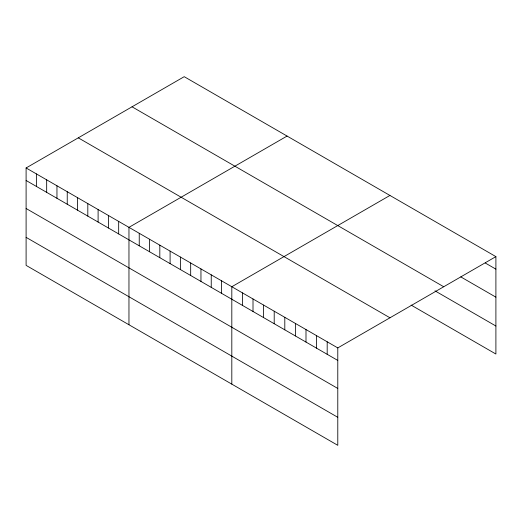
<?xml version="1.0" encoding="UTF-8"?>
<svg xmlns="http://www.w3.org/2000/svg" width="522" height="522" viewBox="0 0 522 522"><rect width="100%" height="100%" fill="white"/><g stroke="black" fill="none" stroke-linecap="round" stroke-linejoin="round"><path stroke-width="0.78" d="M26.1 167.967L337.786 347.913L337.786 445.318L26.1 265.372L26.1 167.967L184.214 76.682L495.9 256.628L495.9 354.033L411.121 305.089M287.067 136.066L128.96 227.351L128.96 324.756M389.927 195.45L231.814 286.735L231.814 384.14M337.786 347.913L495.9 256.628M485.303 263.029L495.9 269.143M460.796 276.895L495.9 297.162M132.033 106.801L443.726 286.754M434.963 290.839L495.9 326.022M78.274 137.841L389.967 317.794M26.1 180.482L337.786 360.428M26.1 208.493L337.786 388.446M26.1 237.353L337.786 417.306M327.19 341.799L327.19 354.314M316.593 335.679L316.593 348.194M305.996 329.558L305.996 342.073M295.4 323.444L295.4 335.959M284.803 317.324L284.803 329.839M274.207 311.203L274.207 323.718M263.61 305.089L263.61 317.604M253.007 298.969L253.007 311.484M242.41 292.849L242.41 305.363M221.53 280.79L221.53 293.312M211.24 274.853L211.24 287.368M200.957 268.915L200.957 281.43M190.674 262.977L190.674 275.492M180.384 257.039L180.384 269.554M170.1 251.102L170.1 263.617M159.817 245.164L159.817 257.679M149.527 239.226L149.527 251.741M139.243 233.288L139.243 245.803M118.67 221.406L118.67 233.921M108.387 215.469L108.387 227.983M98.103 209.531L98.103 222.046M87.813 203.593L87.813 216.108M77.53 197.655L77.53 210.17M67.24 191.718L67.24 204.232M56.957 185.78L56.957 198.295M46.673 179.842L46.673 192.357M36.383 173.904L36.383 186.419"/></g></svg>
